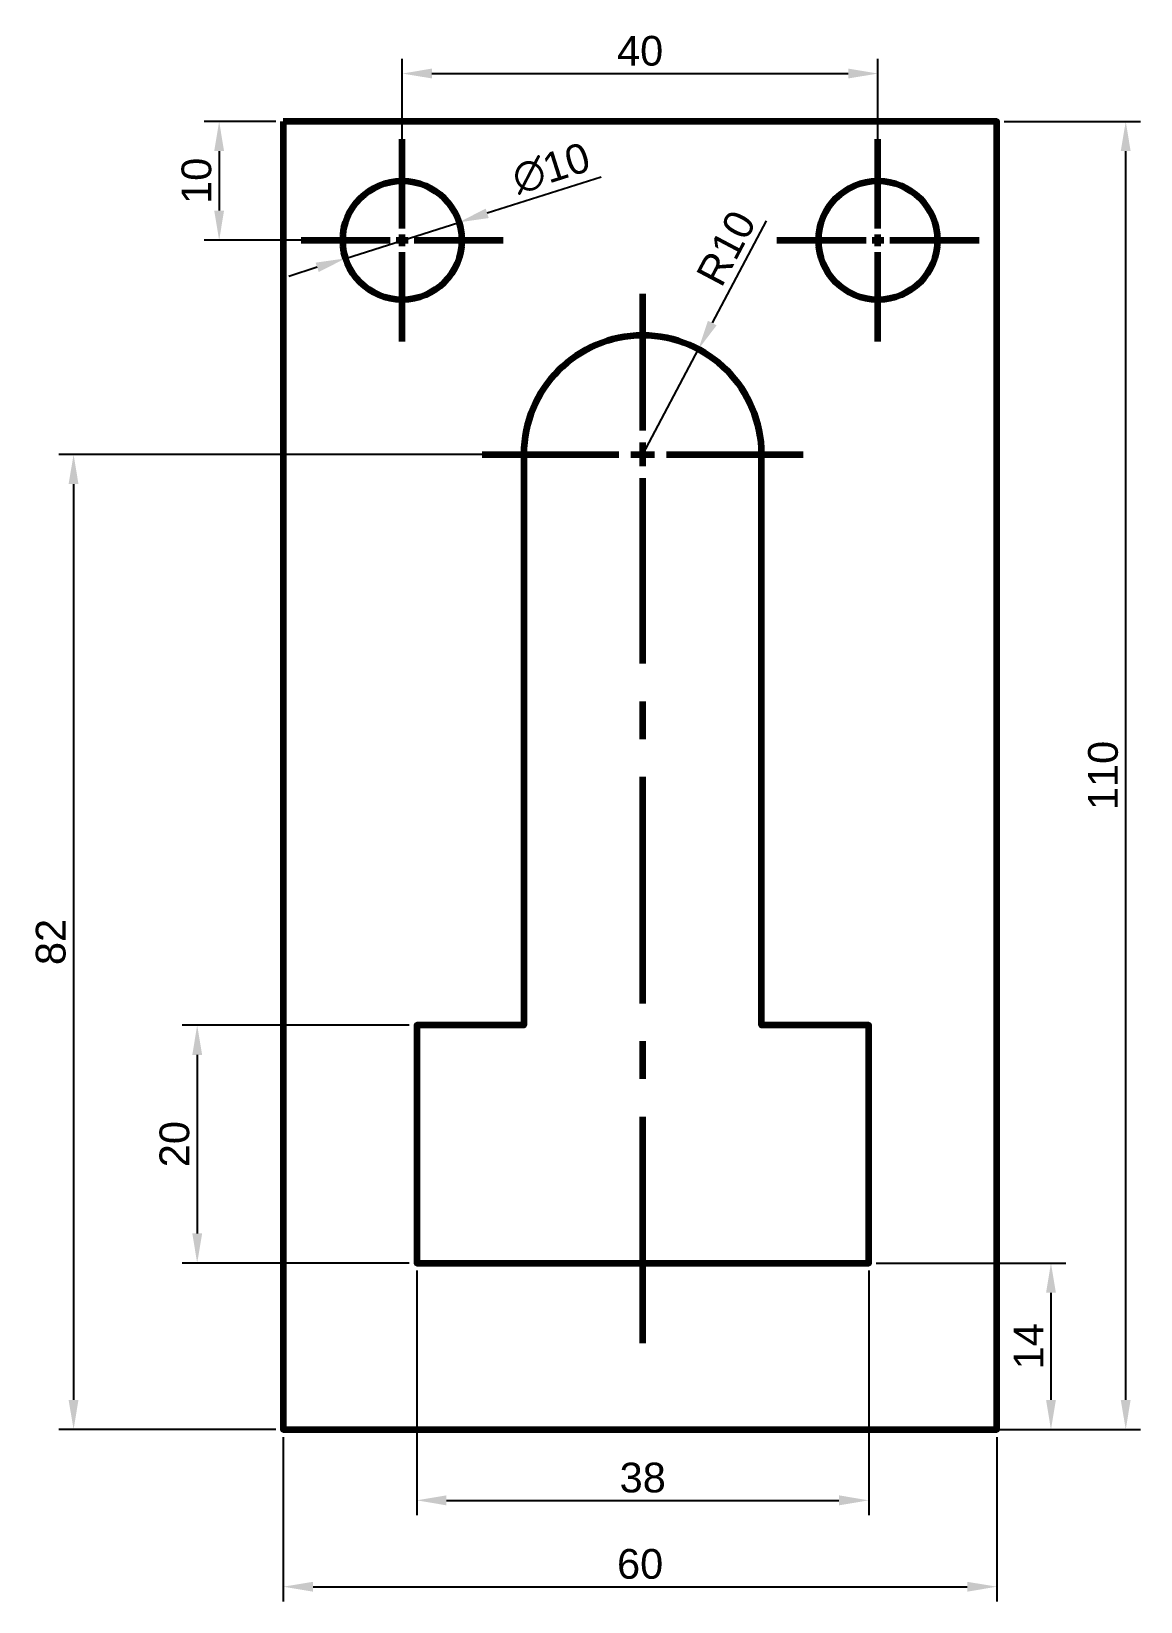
# Model space of a CAD drawing. Header units: millimetres. Extents: x 52 to 145, y 129 to 261.
import ezdxf

# ---------------------------------------------------------------- set-up
doc = ezdxf.new("R2010")
doc.units = ezdxf.units.MM
doc.linetypes.add('CENTER2', pattern=[28.575, 19.05, -3.175, 3.175, -3.175])
doc.styles.get("Standard").update_dxf_attribs({"font": 'arial.ttf'})
doc.dimstyles.new('ISO-25', dxfattribs={"dimtxt": 2.5, "dimasz": 2.5, "dimexe": 1.25, "dimexo": 0.625, "dimtad": 1, "dimtxsty": 'Standard', "dimcen": 2.5, "dimadec": 0, "dimazin": 0, "dimtfac": 1, "dimtmove": 0, "dimatfit": 3, "dimfxl": 1, "dimarcsym": 0})

# ---------------------------------------------------------------- blocks, each defined once
blk = doc.blocks.new('*U2')
at = {"color": 0, "linetype": 'CENTER2', "lineweight": 100, "transparency": 16777216}
for p, q in [((0, 1), (0, 8.5)), ((-8.5, 0), (-1, 0)), ((1, 0), (8.5, 0)), ((0, -8.5), (0, -1))]:
    blk.add_line(p, q, dxfattribs=at)
at = {"color": 0, "linetype": 'Continuous', "lineweight": 100, "transparency": 16777216}
for p, q in [((-0.5, 0), (0.5, 0)), ((0, -0.5), (0, 0.5))]:
    blk.add_line(p, q, dxfattribs=at)
blk = doc.blocks.new('*U3')
at = {"color": 0, "linetype": 'CENTER2', "lineweight": 100, "transparency": 16777216}
for p, q in [((0, 1), (0, 8.5)), ((-8.5, 0), (-1, 0)), ((1, 0), (8.5, 0)), ((0, -8.5), (0, -1))]:
    blk.add_line(p, q, dxfattribs=at)
at = {"color": 0, "linetype": 'Continuous', "lineweight": 100, "transparency": 16777216}
for p, q in [((-0.5, 0), (0.5, 0)), ((0, -0.5), (0, 0.5))]:
    blk.add_line(p, q, dxfattribs=at)
blk = doc.blocks.new('*U4')
at = {"color": 0, "linetype": 'CENTER2', "lineweight": 100, "transparency": 16777216}
for p, q in [((0, 2), (0, 13.5)), ((-13.5, 0), (-2, 0)), ((2, 0), (13.5, 0)), ((0, -74.74), (0, -2))]:
    blk.add_line(p, q, dxfattribs=at)
at = {"color": 0, "linetype": 'Continuous', "lineweight": 100, "transparency": 16777216}
for p, q in [((-1, 0), (1, 0)), ((0, -1), (0, 1))]:
    blk.add_line(p, q, dxfattribs=at)
blk = doc.blocks.new('*D5')
at = {"color": 0, "lineweight": -2, "transparency": 16777216}
for p, q in [((133.49, 253.69), (144.95, 253.69)), ((143.7, 146.19), (143.7, 251.19)), ((133.49, 143.69), (144.95, 143.69))]:
    blk.add_line(p, q, dxfattribs=at)
at = {"color": 0, "transparency": 16777216}
for points in [[(143.28, 251.19), (144.11, 251.19), (143.7, 253.69)], [(143.28, 146.19), (144.11, 146.19), (143.7, 143.69)]]:
    blk.add_solid(points, dxfattribs=at)
at = {"layer": 'Defpoints', "color": 0, "transparency": 16777216}
for p in [(132.87, 253.69), (143.7, 253.69), (132.87, 143.69)]:
    blk.add_point(p, dxfattribs=at)
at = {"color": 0, "transparency": 16777216, "insert": (141.8, 198.69), "char_height": 2.5, "attachment_point": 5, "rotation": 90}
blk.add_mtext('110', dxfattribs=at)
blk = doc.blocks.new('*D6')
at = {"color": 0, "lineweight": -2, "transparency": 16777216}
for p, q in [((72.87, 143.06), (72.87, 129.23)), ((132.87, 143.06), (132.87, 129.23)), ((75.37, 130.48), (130.37, 130.48))]:
    blk.add_line(p, q, dxfattribs=at)
at = {"color": 0, "transparency": 16777216}
for points in [[(75.37, 130.89), (75.37, 130.06), (72.87, 130.48)], [(130.37, 130.89), (130.37, 130.06), (132.87, 130.48)]]:
    blk.add_solid(points, dxfattribs=at)
at = {"layer": 'Defpoints', "color": 0, "transparency": 16777216}
for p in [(72.87, 143.69), (132.87, 143.69), (132.87, 130.48)]:
    blk.add_point(p, dxfattribs=at)
at = {"color": 0, "transparency": 16777216, "insert": (102.87, 132.38), "char_height": 2.5, "attachment_point": 5}
blk.add_mtext('60', dxfattribs=at)
blk = doc.blocks.new('*D7')
at = {"color": 0, "lineweight": -2, "transparency": 16777216}
for p, q in [((84.09, 157.06), (84.09, 136.49)), ((122.09, 157.06), (122.09, 136.49)), ((86.59, 137.74), (119.59, 137.74))]:
    blk.add_line(p, q, dxfattribs=at)
at = {"color": 0, "transparency": 16777216}
for points in [[(86.59, 138.16), (86.59, 137.32), (84.09, 137.74)], [(119.59, 138.16), (119.59, 137.32), (122.09, 137.74)]]:
    blk.add_solid(points, dxfattribs=at)
at = {"layer": 'Defpoints', "color": 0, "transparency": 16777216}
for p in [(84.09, 157.69), (122.09, 157.69), (122.09, 137.74)]:
    blk.add_point(p, dxfattribs=at)
at = {"color": 0, "transparency": 16777216, "insert": (103.09, 139.64), "char_height": 2.5, "attachment_point": 5}
blk.add_mtext('38', dxfattribs=at)
blk = doc.blocks.new('*D8')
at = {"color": 0, "lineweight": -2, "transparency": 16777216}
for p, q in [((92.46, 225.69), (53.99, 225.69)), ((55.24, 223.19), (55.24, 146.19)), ((72.24, 143.69), (53.99, 143.69))]:
    blk.add_line(p, q, dxfattribs=at)
at = {"color": 0, "transparency": 16777216}
for points in [[(54.82, 223.19), (55.65, 223.19), (55.24, 225.69)], [(54.82, 146.19), (55.65, 146.19), (55.24, 143.69)]]:
    blk.add_solid(points, dxfattribs=at)
at = {"layer": 'Defpoints', "color": 0, "transparency": 16777216}
for p in [(93.09, 225.69), (55.24, 143.69), (72.87, 143.69)]:
    blk.add_point(p, dxfattribs=at)
at = {"color": 0, "transparency": 16777216, "insert": (53.33, 184.69), "char_height": 2.5, "attachment_point": 5, "rotation": 90}
blk.add_mtext('82', dxfattribs=at)
blk = doc.blocks.new('*D9')
at = {"color": 0, "lineweight": -2, "transparency": 16777216}
for p, q in [((82.87, 249.31), (82.87, 258.96)), ((122.87, 249.31), (122.87, 258.96)), ((85.37, 257.71), (120.37, 257.71))]:
    blk.add_line(p, q, dxfattribs=at)
at = {"color": 0, "transparency": 16777216}
for points in [[(85.37, 258.13), (85.37, 257.3), (82.87, 257.71)], [(120.37, 258.13), (120.37, 257.3), (122.87, 257.71)]]:
    blk.add_solid(points, dxfattribs=at)
at = {"layer": 'Defpoints', "color": 0, "transparency": 16777216}
for p in [(122.87, 257.71), (82.87, 248.69), (122.87, 248.69)]:
    blk.add_point(p, dxfattribs=at)
at = {"color": 0, "transparency": 16777216, "insert": (102.87, 259.61), "char_height": 2.5, "attachment_point": 5}
blk.add_mtext('40', dxfattribs=at)
blk = doc.blocks.new('*D10')
at = {"color": 0, "lineweight": -2, "transparency": 16777216}
for p, q in [((72.24, 253.69), (66.23, 253.69)), ((67.48, 251.19), (67.48, 246.19)), ((77.24, 243.69), (66.23, 243.69))]:
    blk.add_line(p, q, dxfattribs=at)
at = {"color": 0, "transparency": 16777216}
for points in [[(67.06, 251.19), (67.89, 251.19), (67.48, 253.69)], [(67.06, 246.19), (67.89, 246.19), (67.48, 243.69)]]:
    blk.add_solid(points, dxfattribs=at)
at = {"layer": 'Defpoints', "color": 0, "transparency": 16777216}
for p in [(72.87, 253.69), (67.48, 243.69), (77.87, 243.69)]:
    blk.add_point(p, dxfattribs=at)
at = {"color": 0, "transparency": 16777216, "insert": (65.58, 248.69), "char_height": 2.5, "attachment_point": 5, "rotation": 90}
blk.add_mtext('10', dxfattribs=at)
blk = doc.blocks.new('*D11')
at = {"color": 0, "lineweight": -2, "transparency": 16777216}
for p, q in [((99.59, 249.01), (90.02, 245.96)), ((78.1, 242.17), (87.63, 245.2)), ((75.72, 241.42), (73.34, 240.66))]:
    blk.add_line(p, q, dxfattribs=at)
at = {"color": 0, "transparency": 16777216}
for points in [[(89.89, 246.36), (90.14, 245.56), (87.63, 245.2)], [(75.59, 241.81), (75.85, 241.02), (78.1, 242.17)]]:
    blk.add_solid(points, dxfattribs=at)
at = {"layer": 'Defpoints', "color": 0, "transparency": 16777216}
for p in [(87.63, 245.2), (78.1, 242.17)]:
    blk.add_point(p, dxfattribs=at)
at = {"color": 0, "transparency": 16777216, "insert": (95.39, 249.74), "char_height": 2.5, "attachment_point": 5, "rotation": 17.6397}
blk.add_mtext('∅10', dxfattribs=at)
blk = doc.blocks.new('*D13')
at = {"color": 0, "lineweight": -2, "transparency": 16777216}
for p, q in [((113.48, 245.32), (108.93, 236.74)), ((103.09, 225.69), (107.77, 234.53))]:
    blk.add_line(p, q, dxfattribs=at)
at = {"color": 0, "transparency": 16777216}
blk.add_solid([(108.57, 236.93), (109.3, 236.54), (107.77, 234.53)], dxfattribs=at)
at = {"layer": 'Defpoints', "color": 0, "transparency": 16777216}
for p in [(107.77, 234.53), (103.09, 225.69)]:
    blk.add_point(p, dxfattribs=at)
at = {"color": 0, "transparency": 16777216, "insert": (110.11, 243.03), "char_height": 2.5, "attachment_point": 5, "rotation": 62.1155}
blk.add_mtext('R10', dxfattribs=at)
blk = doc.blocks.new('*D14')
at = {"color": 0, "lineweight": -2, "transparency": 16777216}
for p, q in [((83.46, 177.69), (64.38, 177.69)), ((65.63, 175.19), (65.63, 160.19)), ((83.46, 157.69), (64.38, 157.69))]:
    blk.add_line(p, q, dxfattribs=at)
at = {"color": 0, "transparency": 16777216}
for points in [[(65.22, 175.19), (66.05, 175.19), (65.63, 177.69)], [(65.22, 160.19), (66.05, 160.19), (65.63, 157.69)]]:
    blk.add_solid(points, dxfattribs=at)
at = {"layer": 'Defpoints', "color": 0, "transparency": 16777216}
for p in [(84.09, 177.69), (65.63, 157.69), (84.09, 157.69)]:
    blk.add_point(p, dxfattribs=at)
at = {"color": 0, "transparency": 16777216, "insert": (63.73, 167.69), "char_height": 2.5, "attachment_point": 5, "rotation": 90}
blk.add_mtext('20', dxfattribs=at)
blk = doc.blocks.new('*D15')
at = {"color": 0, "lineweight": -2, "transparency": 16777216}
for p, q in [((122.71, 157.69), (138.66, 157.69)), ((137.41, 155.19), (137.41, 146.19)), ((122.71, 143.69), (138.66, 143.69))]:
    blk.add_line(p, q, dxfattribs=at)
at = {"color": 0, "transparency": 16777216}
for points in [[(137, 155.19), (137.83, 155.19), (137.41, 157.69)], [(137, 146.19), (137.83, 146.19), (137.41, 143.69)]]:
    blk.add_solid(points, dxfattribs=at)
at = {"layer": 'Defpoints', "color": 0, "transparency": 16777216}
for p in [(122.09, 157.69), (122.09, 143.69), (137.41, 143.69)]:
    blk.add_point(p, dxfattribs=at)
at = {"color": 0, "transparency": 16777216, "insert": (135.53, 150.69), "char_height": 2.5, "attachment_point": 5, "rotation": 90}
blk.add_mtext('14', dxfattribs=at)

msp = doc.modelspace()

# ---------------------------------------------------------------- linework, layer by layer
at = {"lineweight": 100}
msp.add_lwpolyline([(72.868, 253.689), (72.868, 143.689), (132.868, 143.689), (132.868, 253.689), (72.868, 253.689)], dxfattribs=at)
msp.add_lwpolyline([(93.089, 225.689), (93.089, 177.689), (84.089, 177.689), (84.089, 157.689), (122.089, 157.689), (122.089, 177.689), (113.089, 177.689), (113.089, 225.689, 1)], format="xyb", close=True, dxfattribs=at)
for centre in [(82.868, 243.689), (122.868, 243.689)]:
    msp.add_circle(centre, 5, dxfattribs=at)

# ---------------------------------------------------------------- block references
at = {"linetype": 'CENTER2', "lineweight": 100}
for name, p in [('*U2', (82.868, 243.689)), ('*U3', (122.868, 243.689)), ('*U4', (103.089, 225.689))]:
    msp.add_blockref(name, p, dxfattribs=at)

# ---------------------------------------------------------------- dimensions: what is measured, and where the dimension line sits
at = {"color": 240, "true_color": 0xed1f24}
for base, p1, p2, picture, middle in [((122.868, 257.713), (82.868, 248.689), (122.868, 248.689), '*D9', (102.868, 259.615)), ((122.089, 137.74), (84.089, 157.689), (122.089, 157.689), '*D7', (103.089, 139.642)), ((132.868, 130.476), (72.868, 143.689), (132.868, 143.689), '*D6', (102.868, 132.378))]:
    dim = msp.add_linear_dim(base=base, p1=p1, p2=p2, dimstyle='ISO-25', dxfattribs=at)
    dim.commit()
    dim.dimension.update_dxf_attribs({"geometry": picture, "text_midpoint": middle})
for base, p1, p2, picture, middle in [((67.478, 243.689), (72.868, 253.689), (77.868, 243.689), '*D10', (65.576, 248.689)), ((143.698, 253.689), (132.868, 143.689), (132.868, 253.689), '*D5', (141.796, 198.689)), ((55.235, 143.689), (93.089, 225.689), (72.868, 143.689), '*D8', (53.334, 184.689)), ((65.635, 157.689), (84.089, 177.689), (84.089, 157.689), '*D14', (63.733, 167.689)), ((137.413, 143.689), (122.089, 157.689), (122.089, 143.689), '*D15', (135.533, 150.689))]:
    dim = msp.add_linear_dim(base=base, p1=p1, p2=p2, angle=90, dimstyle='ISO-25', dxfattribs=at)
    dim.commit()
    dim.dimension.update_dxf_attribs({"geometry": picture, "text_midpoint": middle})
dim = msp.add_diameter_dim_2p(p1=(78.103, 242.174), p2=(87.633, 245.204), dimstyle='ISO-25', dxfattribs=at)
dim.commit()
dim.dimension.update_dxf_attribs({"geometry": '*D11', "text_midpoint": (95.992, 247.862)})
dim = msp.add_radius_dim(center=(103.089, 225.689), mpoint=(107.766, 234.528), dimstyle='ISO-25', dxfattribs=at)
dim.commit()
dim.dimension.update_dxf_attribs({"geometry": '*D13', "text_midpoint": (110.111, 243.026)})

doc.saveas('drawing.dxf')
